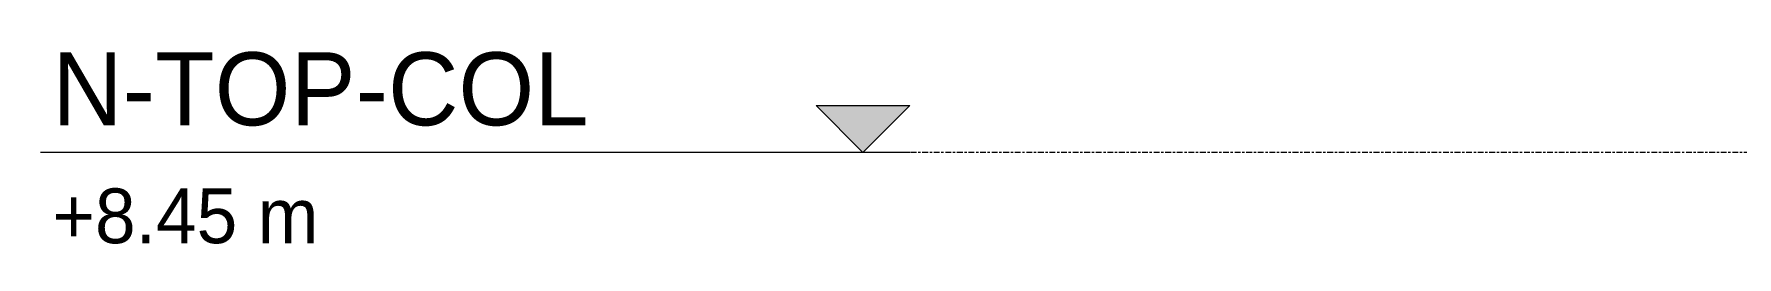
# Model space of a CAD drawing. Header units: centimetres. Extents: x -6741 to 14818, y -293 to 1595.
# Drawn here: x 7476.1 to 7943.3, y 816.5 to 877.6 of the extents above; entities that cross this region are included whole.
import ezdxf

# ---------------------------------------------------------------- set-up
doc = ezdxf.new("R2010")
doc.units = ezdxf.units.CM
doc.linetypes.add('Centre', pattern=[3.175, 0.635, -0.475, 1.59, -0.475])
doc.layers.add('A-FLOR-LEVL', color=7, linetype='Continuous', lineweight=9)
doc.styles.add('Century Gothic', font='GOTHIC.TTF', dxfattribs={"height": 20})
doc.styles.add('Century Gothic_1', font='GOTHIC.TTF', dxfattribs={"height": 15})

# ---------------------------------------------------------------- blocks, each defined once
blk = doc.blocks.new('Level - Con_Triangulo-1145637-Elevación Eje 8-9')
at = {"layer": 'A-FLOR-LEVL', "true_color": 0xe2e2e2}
blk.add_hatch(color=254, dxfattribs=at).paths.add_polyline_path([(-7248.93, 12.86), (-7236.07, 0), (-7223.2, 12.86)])
at = {"layer": 'A-FLOR-LEVL', "color": 253, "true_color": 0xaaaaaa}
for p, q in [((-7248.93, 12.86), (-7223.2, 12.86)), ((-7236.07, 0), (-7248.93, 12.86)), ((-7223.2, 12.86), (-7236.07, 0)), ((-7223.2, 0), (-7461.65, 0))]:
    blk.add_line(p, q, dxfattribs=at)

msp = doc.modelspace()

# ---------------------------------------------------------------- linework, layer by layer
at = {"layer": 'A-FLOR-LEVL', "color": 253, "linetype": 'Centre', "true_color": 0xaaaaaa}
msp.add_line((13704.154, 845.103), (7716.351, 845.103), dxfattribs=at)

# ---------------------------------------------------------------- block references
at = {"layer": 'A-FLOR-LEVL', "color": 253, "true_color": 0xaaaaaa}
msp.add_blockref('Level - Con_Triangulo-1145637-Elevación Eje 8-9', (14939.553, 845.103), dxfattribs=at)

# ---------------------------------------------------------------- texts
at = {"layer": 'A-FLOR-LEVL', "color": 9, "true_color": 0xb7b7b7, "insert": (7481.093, 835.259), "char_height": 15, "width": 97.80587, "attachment_point": 1, "style": 'Century Gothic_1', "bg_fill": 3, "box_fill_scale": 1.25, "bg_fill_color": 256, "bg_fill_true_color": 13158600, "bg_fill_transparency": 0}
msp.add_mtext('+8.45 m', dxfattribs=at)

# ---------------------------------------------------------------- next in the draw order: texts
at = {"layer": 'A-FLOR-LEVL', "color": 9, "true_color": 0xb7b7b7, "insert": (7481.093, 872.571), "char_height": 20, "width": 185.9915, "attachment_point": 1, "style": 'Century Gothic', "bg_fill": 3, "box_fill_scale": 1.25, "bg_fill_color": 256, "bg_fill_true_color": 13158600, "bg_fill_transparency": 0}
msp.add_mtext('N-TOP-COL', dxfattribs=at)

doc.saveas('drawing.dxf')
